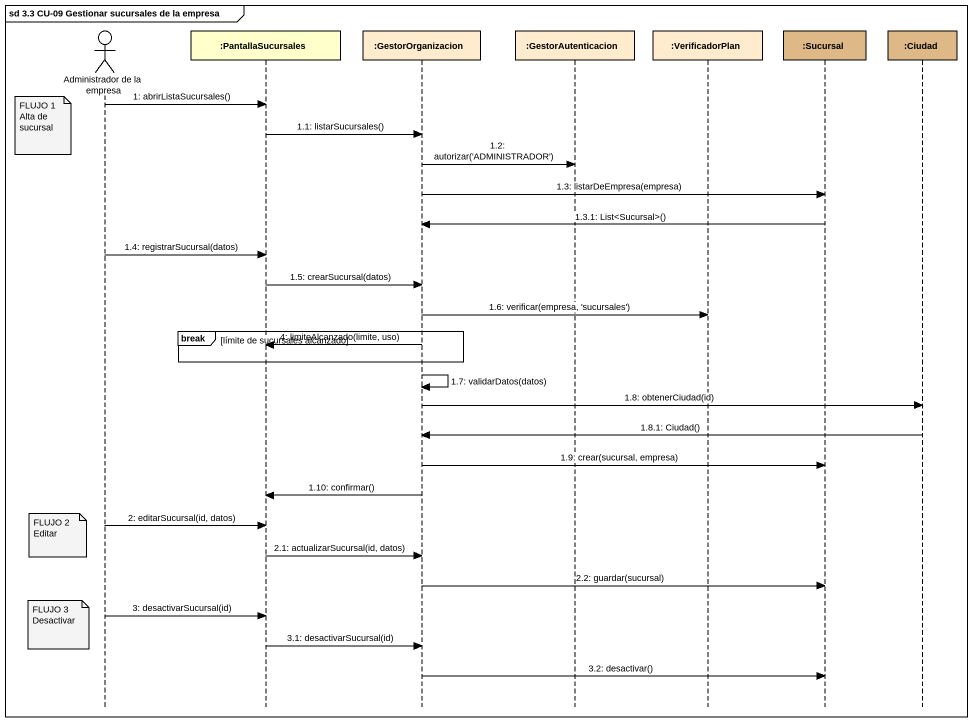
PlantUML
@startuml
mainframe sd 3.3 CU-09 Gestionar sucursales de la empresa
hide footbox
actor "Administrador de la empresa" as Administrador_de_la_empresa
participant ":PantallaSucursales" as PantallaSucursales
participant ":GestorOrganizacion" as GestorOrganizacion #FFEBCD
participant ":GestorAutenticacion" as GestorAutenticacion #FFEBCD
participant ":VerificadorPlan" as VerificadorPlan #FFEBCD
participant ":Sucursal" as Sucursal #DEB887
participant ":Ciudad" as Ciudad #DEB887

Administrador_de_la_empresa -> PantallaSucursales : 1: abrirListaSucursales()
note left of Administrador_de_la_empresa
  FLUJO 1
  Alta de sucursal
end note
PantallaSucursales -> GestorOrganizacion : 1.1: listarSucursales()
GestorOrganizacion -> GestorAutenticacion : 1.2: autorizar('ADMINISTRADOR')
GestorOrganizacion -> Sucursal : 1.3: listarDeEmpresa(empresa)
Sucursal -> GestorOrganizacion : 1.3.1: List<Sucursal>()
Administrador_de_la_empresa -> PantallaSucursales : 1.4: registrarSucursal(datos)
PantallaSucursales -> GestorOrganizacion : 1.5: crearSucursal(datos)
GestorOrganizacion -> VerificadorPlan : 1.6: verificar(empresa, 'sucursales')
break límite de sucursales alcanzado
  GestorOrganizacion -> PantallaSucursales : 4: limiteAlcanzado(limite, uso)
end
GestorOrganizacion -> GestorOrganizacion : 1.7: validarDatos(datos)
GestorOrganizacion -> Ciudad : 1.8: obtenerCiudad(id)
Ciudad -> GestorOrganizacion : 1.8.1: Ciudad()
GestorOrganizacion -> Sucursal : 1.9: crear(sucursal, empresa)
GestorOrganizacion -> PantallaSucursales : 1.10: confirmar()
Administrador_de_la_empresa -> PantallaSucursales : 2: editarSucursal(id, datos)
note left of Administrador_de_la_empresa
  FLUJO 2
  Editar
end note
PantallaSucursales -> GestorOrganizacion : 2.1: actualizarSucursal(id, datos)
GestorOrganizacion -> Sucursal : 2.2: guardar(sucursal)
Administrador_de_la_empresa -> PantallaSucursales : 3: desactivarSucursal(id)
note left of Administrador_de_la_empresa
  FLUJO 3
  Desactivar
end note
PantallaSucursales -> GestorOrganizacion : 3.1: desactivarSucursal(id)
GestorOrganizacion -> Sucursal : 3.2: desactivar()
@enduml
